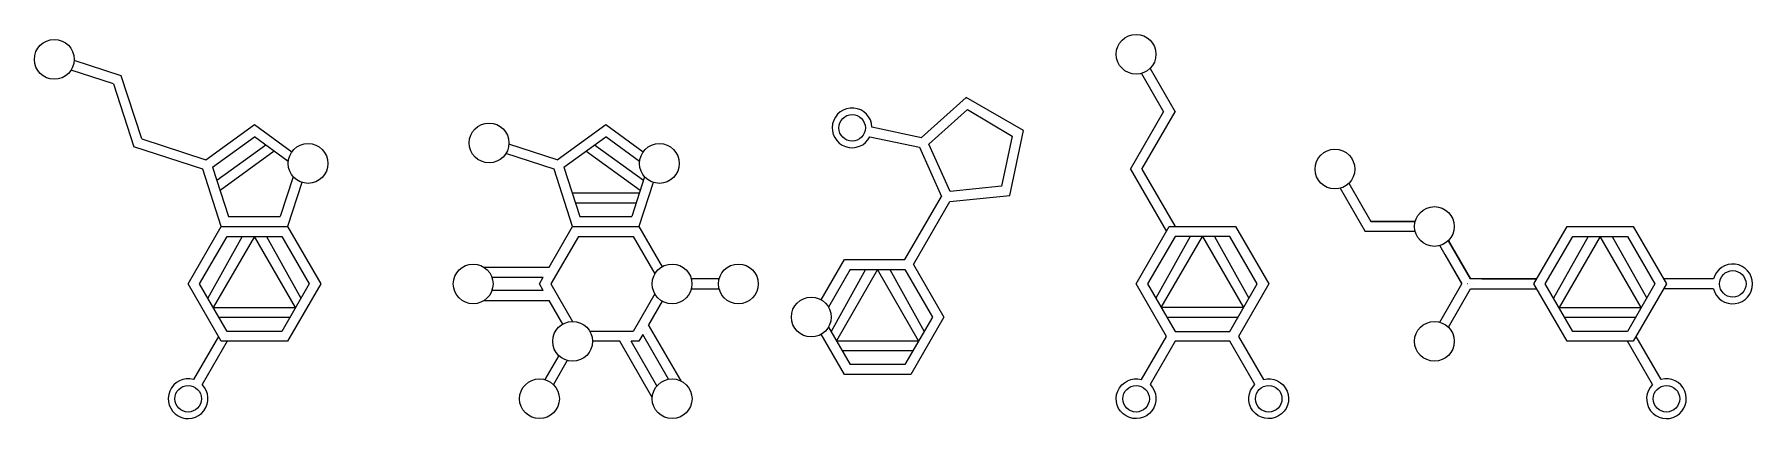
# Model space of a CAD drawing. Header units: millimetres. Extents: x -281 to -22, y 151 to 209.
import ezdxf

# ---------------------------------------------------------------- set-up
doc = ezdxf.new("R2010")
doc.units = ezdxf.units.MM
doc.layers.get('0').update_dxf_attribs({"linetype": 'CONTINUOUS'})

msp = doc.modelspace()

# ---------------------------------------------------------------- linework, layer by layer
for p, q in [((-268.09, 202.71), (-275.2, 205.02)), ((-269.28, 201.52), (-275.66, 203.59)), ((-265, 193.2), (-268.09, 202.71)), ((-114.19, 203.09), (-110.86, 197.32)), ((-112.9, 203.84), (-109.13, 197.32)), ((-269.28, 201.52), (-266.19, 192.01)), ((-140.63, 199.48), (-147.37, 193.42)), ((-146.25, 192.41), (-140.45, 197.63)), ((-131.97, 194.48), (-140.63, 199.48)), ((-140.45, 197.63), (-133.69, 193.61)), ((-115.86, 188.66), (-110.86, 197.32)), ((-114.13, 188.66), (-109.13, 197.32)), ((-255.34, 190.06), (-248, 195.39)), ((-248, 195.39), (-242.34, 191.27)), ((-202.34, 190.06), (-195, 195.39)), ((-195, 195.39), (-189.34, 191.27)), ((-154.85, 195.01), (-147.37, 193.42)), ((-134.06, 184.7), (-131.97, 194.48)), ((-255.8, 188.63), (-266.19, 192.01)), ((-265, 193.2), (-255.34, 190.06)), ((-254.33, 188.94), (-248, 193.54)), ((-246.28, 192.29), (-253.67, 186.92)), ((-242.89, 189.82), (-248, 193.54)), ((-202.34, 190.06), (-209.61, 192.41)), ((-201.33, 188.94), (-195, 193.54)), ((-189.33, 186.92), (-196.72, 192.29)), ((-189.89, 189.82), (-195, 193.54)), ((-155.16, 193.54), (-147.69, 191.95)), ((-147.69, 191.95), (-144.38, 184.51)), ((-143.07, 185.26), (-146.25, 192.41)), ((-133.69, 193.61), (-135.3, 186.08)), ((-245.01, 191.36), (-253.18, 185.42)), ((-202.8, 188.63), (-210.07, 190.99)), ((-189.82, 185.42), (-197.99, 191.36)), ((-253, 180), (-255.8, 188.63)), ((-254.33, 188.94), (-251.91, 181.5)), ((-242.14, 187.5), (-244.09, 181.5)), ((-240.84, 186.66), (-243, 180)), ((-200, 180), (-202.8, 188.63)), ((-201.33, 188.94), (-198.91, 181.5)), ((-189.14, 187.5), (-191.09, 181.5)), ((-187.84, 186.66), (-190, 180)), ((-115.86, 188.66), (-110.43, 179.25)), ((-114.13, 188.66), (-109.13, 180)), ((-189.95, 185.02), (-200.05, 185.02)), ((-149.87, 175), (-144.38, 184.51)), ((-143.08, 183.76), (-134.06, 184.7)), ((-135.3, 186.08), (-143.07, 185.26)), ((-84.2, 185.77), (-80.43, 179.25)), ((-82.9, 186.52), (-79.57, 180.75)), ((-251.91, 181.5), (-244.09, 181.5)), ((-190.43, 183.52), (-199.57, 183.52)), ((-198.91, 181.5), (-191.09, 181.5)), ((-148.57, 174.25), (-143.08, 183.76)), ((-203.55, 173.85), (-200, 180)), ((-200, 180), (-190, 180)), ((-190, 180), (-186.5, 173.94)), ((-72.91, 179.25), (-80.43, 179.25)), ((-249.83, 178.5), (-255.02, 169.17)), ((-246.17, 178.5), (-240.98, 169.17)), ((-199.13, 178.5), (-203.27, 171.34)), ((-199.13, 178.5), (-190.87, 178.5)), ((-190.87, 178.5), (-187.6, 172.84)), ((-106.83, 178.5), (-112.02, 169.17)), ((-103.17, 178.5), (-97.98, 169.17)), ((-65.87, 171.34), (-69.2, 177.11)), ((-46.83, 178.5), (-52.02, 169.17)), ((-43.17, 178.5), (-37.98, 169.17)), ((-213.36, 173.85), (-203.55, 173.85)), ((-162.5, 168.94), (-159, 175)), ((-159, 175), (-149.87, 175)), ((-148.57, 174.25), (-144, 166.34)), ((-68.42, 175.77), (-65.87, 171.34)), ((-212.18, 172.35), (-204.42, 172.35)), ((-205, 171.34), (-204.42, 172.35)), ((-204.42, 170.33), (-205, 171.34)), ((-203.27, 171.34), (-200, 165.68)), ((-177.9, 172.09), (-182.09, 172.09)), ((-158.13, 173.5), (-161.4, 167.84)), ((-155.83, 173.5), (-161.02, 164.17)), ((-158.13, 173.5), (-149.87, 173.5)), ((-152.17, 173.5), (-146.98, 164.17)), ((-149.87, 173.5), (-145.73, 166.34)), ((-69.2, 165.57), (-65.87, 171.34)), ((-64.95, 171.34), (-65, 171.34)), ((-54.57, 172.09), (-64.57, 172.09)), ((-64.13, 171.34), (-64.13, 171.34)), ((-62.84, 172.09), (-54.57, 172.09)), ((-27.9, 172.09), (-35.43, 172.09)), ((-213.36, 168.83), (-203.55, 168.83)), ((-204.42, 170.33), (-212.18, 170.33)), ((-201.5, 165.28), (-203.55, 168.83)), ((-187.6, 169.84), (-190.87, 164.18)), ((-186.5, 168.74), (-188.55, 165.19)), ((-182.09, 170.59), (-177.9, 170.59)), ((-67.9, 164.82), (-64.57, 170.59)), ((-64.57, 170.59), (-54.57, 170.59)), ((-27.9, 170.59), (-35.43, 170.59)), ((-242.67, 166.26), (-253.33, 166.26)), ((-145.73, 166.34), (-149.87, 159.18)), ((-144, 166.34), (-149, 157.68)), ((-99.67, 166.26), (-110.33, 166.26)), ((-39.67, 166.26), (-50.33, 166.26)), ((-253.43, 163.43), (-257.2, 156.91)), ((-190.87, 164.18), (-197.4, 164.18)), ((-189.42, 163.69), (-190, 162.68)), ((-185.54, 156.97), (-189.42, 163.69)), ((-183.65, 156.7), (-188.55, 165.19)), ((-159, 157.68), (-162.5, 163.74)), ((-161.4, 164.84), (-158.13, 159.18)), ((-35.8, 156.91), (-39.57, 163.43)), ((-252.13, 162.68), (-255.9, 156.16)), ((-192.9, 162.68), (-197, 162.68)), ((-187.99, 154.19), (-192.9, 162.68)), ((-187.28, 155.96), (-191.17, 162.68)), ((-190, 162.68), (-191.17, 162.68)), ((-148.67, 161.26), (-159.33, 161.26)), ((-37.1, 156.16), (-40.87, 162.68)), ((-202.1, 160.54), (-204.2, 156.91)), ((-200.8, 159.79), (-202.9, 156.16)), ((-149.87, 159.18), (-158.13, 159.18)), ((-149, 157.68), (-159, 157.68))]:
    msp.add_line(p, q)
for points in [[(-243, 180), (-238, 171.34), (-243, 162.68), (-253, 162.68), (-258, 171.34), (-253, 180)], [(-72.91, 180.75), (-79.57, 180.75)], [(-40, 162.68), (-50, 162.68), (-55, 171.34), (-50, 180), (-40, 180), (-35, 171.34)], [(-243.87, 178.5), (-239.73, 171.34), (-243.87, 164.18), (-252.13, 164.18), (-256.27, 171.34), (-252.13, 178.5)], [(-248, 178.5), (-254.2, 167.76), (-241.8, 167.76)], [(-109.13, 178.5), (-113.27, 171.34), (-109.13, 164.18), (-100.87, 164.18), (-96.73, 171.34), (-100.87, 178.5)], [(-105, 178.5), (-98.8, 167.76), (-111.2, 167.76)], [(-64.57, 172.09), (-67.9, 177.86)], [(-49.13, 178.5), (-40.87, 178.5), (-36.73, 171.34), (-40.87, 164.18), (-49.13, 164.18), (-53.27, 171.34)], [(-51.2, 167.76), (-38.8, 167.76), (-45, 178.5)], [(-154, 173.5), (-160.2, 162.76), (-147.8, 162.76)], [(-64.13, 171.34), (-64.13, 171.34), (-64.13, 171.34)]]:
    msp.add_lwpolyline(points, close=True)
msp.add_lwpolyline([(-100.87, 162.68), (-109.13, 162.68), (-112.9, 156.16, -7.872983), (-114.2, 156.91), (-110.43, 163.43), (-115, 171.34), (-110, 180), (-100, 180), (-95, 171.34), (-99.57, 163.43), (-95.8, 156.91, -7.872983), (-97.1, 156.16)], format="xyb", close=True)
for centre, radius in [((-278.19, 205.21), 3), ((-115, 205.98), 3), ((-212.6, 192.6), 3), ((-157.84, 194.88), 2), ((-239.91, 189.51), 3), ((-186.91, 189.51), 3), ((-85, 188.66), 3), ((-70, 180), 3), ((-215, 171.34), 3), ((-185, 171.34), 3), ((-175, 171.34), 3), ((-25, 171.34), 2), ((-164, 166.34), 3), ((-200, 162.68), 3), ((-70, 162.68), 3), ((-258, 154.02), 2), ((-205, 154.02), 3), ((-184.99, 154.02), 3), ((-115, 154.02), 2), ((-95, 154.02), 2), ((-35, 154.02), 2)]:
    msp.add_circle(centre, radius)
for centre, start, end in [((-157.84, 194.88), 2.4428, 333.4878), ((-25, 171.34), -165.5225, 165.5225), ((-258, 154.02), -285.5244, 45.5206), ((-35, 154.02), -225.5182, 105.5268)]:
    msp.add_arc(centre, 3, start, end)

doc.saveas('drawing.dxf')
